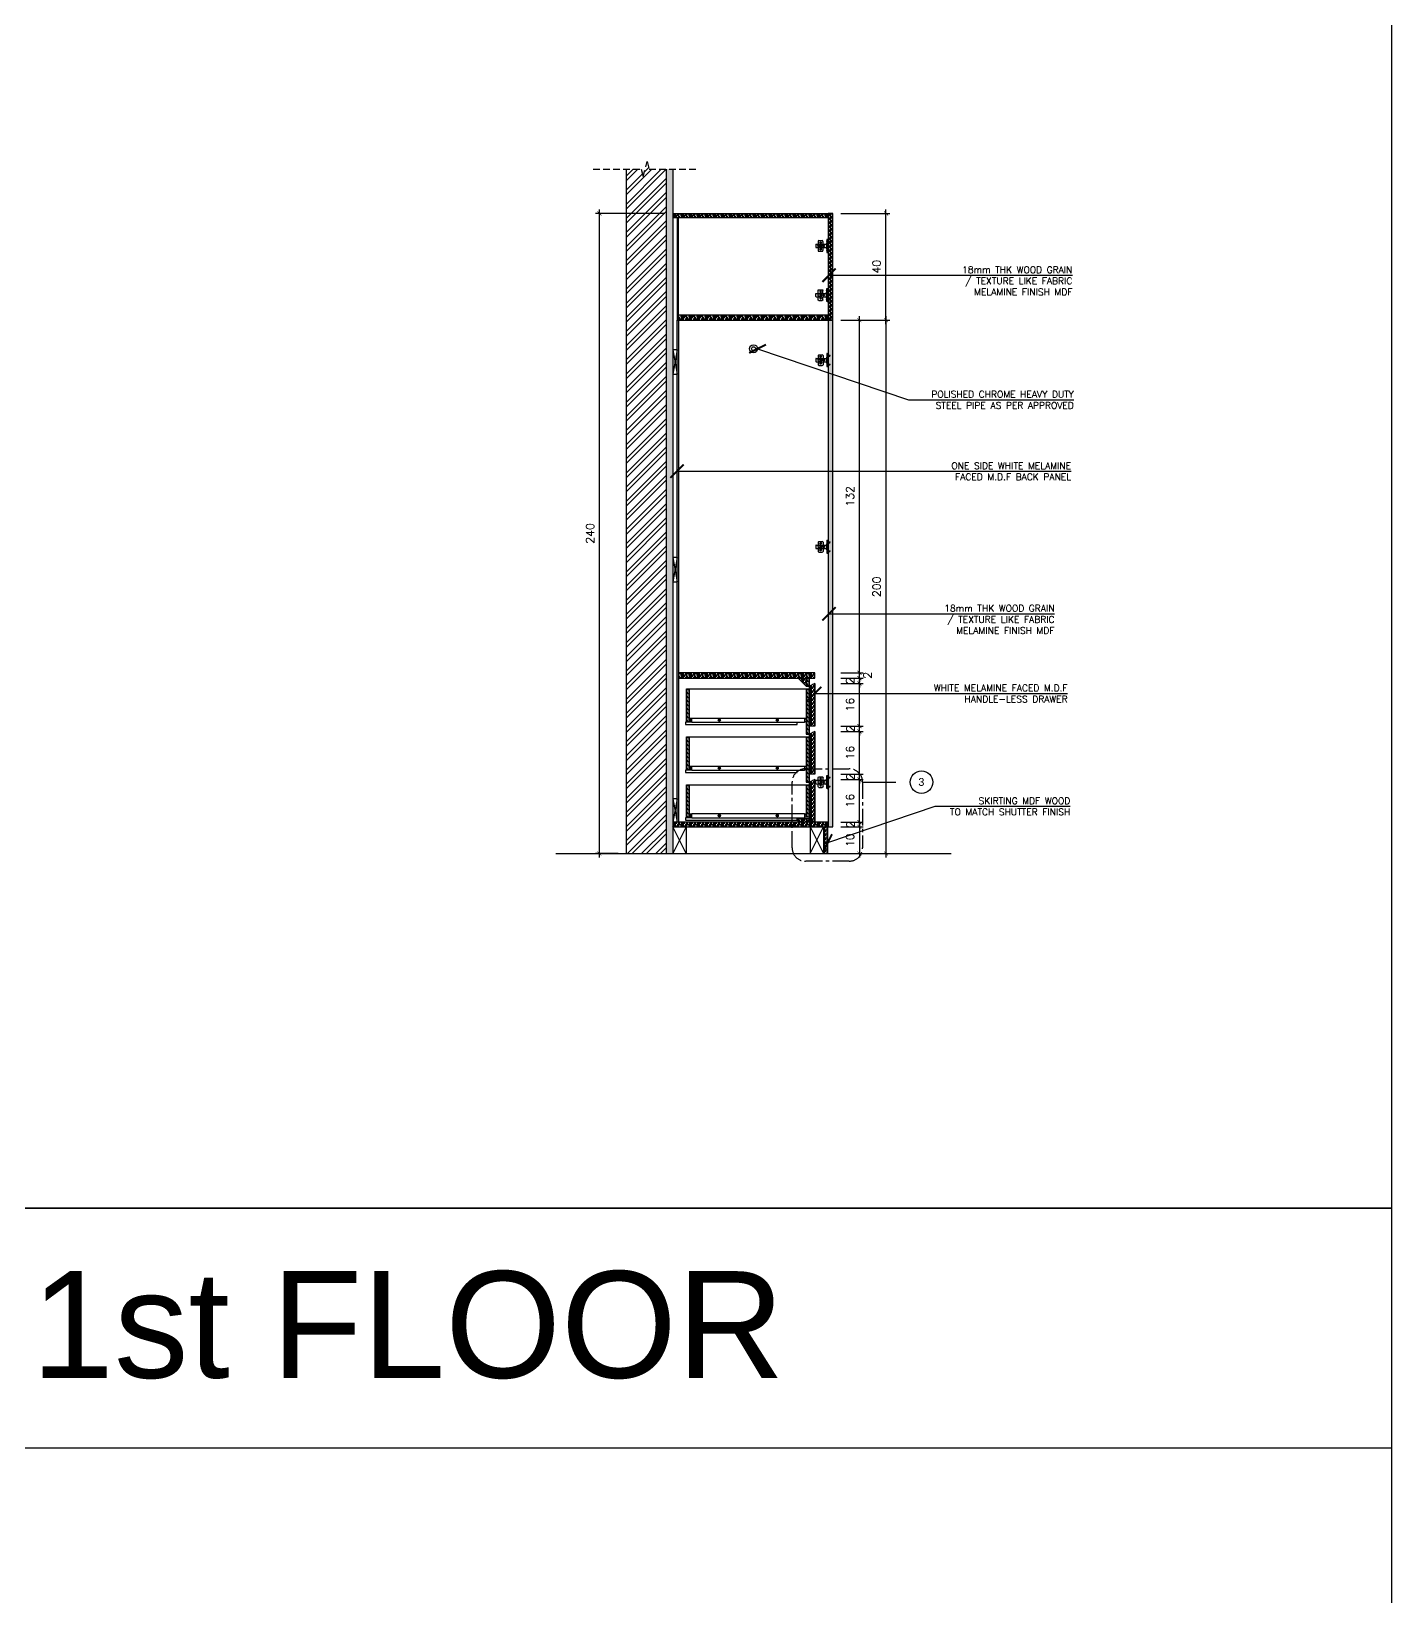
# Model space of a CAD drawing. Header units: centimetres. Extents: x -1287 to 4833, y -4090 to 0.
# Drawn here: x 959 to 1469, y -1746 to -1159 of the extents above; entities that cross this region are included whole.
import ezdxf
from ezdxf.enums import TextEntityAlignment as Align

# ---------------------------------------------------------------- set-up
doc = ezdxf.new("R2010")
doc.units = ezdxf.units.CM
doc.header["$LTSCALE"] = 100
doc.header["$MEASUREMENT"] = 0
for name, pattern in [('CENTER', [2, 1.25, -0.25, 0.25, -0.25]), ('DASHDOT', [1, 0.5, -0.25, 0, -0.25]), ('HIDDEN', [0.375, 0.25, -0.125])]:
    doc.linetypes.add(name, pattern=pattern)
for name, color, linetype in [('CABINET', 4, 'Continuous'), ('DIM IN', 1, 'Continuous'), ('HATCH', 1, 'Continuous'), ('HIDDEN', 8, 'HIDDEN'), ('ID_TitleBlock-Text', 3, 'Continuous'), ('PLASTER', 8, 'Continuous'), ('SECTION LINE', 6, 'DASHDOT'), ('TEXT', 3, 'Continuous'), ('WALL SECTION Y-Y FOR XREF$0$TEXT', 3, 'Continuous'), ('WALL-03', 2, 'Continuous'), ('WALL-04', 1, 'Continuous')]:
    doc.layers.add(name, color=color, linetype=linetype)
doc.styles.add('ART', font='arial.ttf')
doc.styles.add('ROMANS', font='romans')
doc.styles.add('WALL SECTION Y-Y FOR XREF$0$ART', font='arial.ttf')
doc.styles.add('WALL SECTION Y-Y FOR XREF$0$PL18', font='romans.shx', dxfattribs={"height": 18})
doc.dimstyles.new('AS-17-100', dxfattribs={"dimtxt": 10, "dimasz": 5, "dimexe": 10, "dimexo": 10, "dimgap": 6, "dimtad": 1, "dimtoh": 1, "dimdec": 0, "dimdsep": 46, "dimtxsty": 'ROMANS', "dimblk1": 'ARCHTICK', "dimblk2": 'ARCHTICK', "dimsah": 1, "dimcen": 25, "dimdle": 10, "dimclrd": 1, "dimclre": 1, "dimclrt": 2, "dimadec": 0, "dimazin": 0, "dimtfac": 1, "dimtdec": 0, "dimtofl": 0, "dimtmove": 2, "dimatfit": 3, "dimldrblk": 'ARCHTICK', "dimfxl": 1, "dimtolj": 1, "dimtzin": 0, "dimarcsym": 0})
doc.dimstyles.new('WALL SECTION Y-Y FOR XREF$0$18-MH-100', dxfattribs={"dimtxt": 18, "dimasz": 12, "dimexe": 15, "dimexo": 15, "dimgap": 6, "dimtad": 1, "dimtoh": 1, "dimdec": 0, "dimzin": 0, "dimdsep": 46, "dimtxsty": 'WALL SECTION Y-Y FOR XREF$0$PL18', "dimblk1": 'WALL SECTION Y-Y FOR XREF$0$_ARCHTICK', "dimblk2": 'WALL SECTION Y-Y FOR XREF$0$_ARCHTICK', "dimsah": 1, "dimcen": 25, "dimdle": 15, "dimclrd": 1, "dimclre": 1, "dimclrt": 2, "dimadec": 0, "dimazin": 0, "dimtfac": 1, "dimtdec": 0, "dimtmove": 2, "dimatfit": 3, "dimldrblk": 'WALL SECTION Y-Y FOR XREF$0$_ARCHTICK', "dimfxl": 1, "dimtolj": 1, "dimtzin": 0, "dimarcsym": 0})
pattern_1 = [(180, (846.9248, -247.7881), (2e-16, 1.5), [2.5, -0.5]), (180, (847.4248, -247.2881), (2e-16, 1.5), [1.5, -0.375, 0.75, -0.375]), (180, (848.1748, -246.7881), (2e-16, 1.5), [2.5, -0.5])]
pattern_2 = [(180, (846.9248, -227.7881), (2e-16, 1.5), [2.5, -0.5]), (180, (847.4248, -227.2881), (2e-16, 1.5), [1.5, -0.375, 0.75, -0.375]), (180, (848.1748, -226.7881), (2e-16, 1.5), [2.5, -0.5])]
pattern_3 = [(180, (846.9248, -228.1881), (2e-16, 1.5), [2.5, -0.5]), (180, (847.4248, -227.6881), (2e-16, 1.5), [1.5, -0.375, 0.75, -0.375]), (180, (848.1748, -227.1881), (2e-16, 1.5), [2.5, -0.5])]

# ---------------------------------------------------------------- blocks, each defined once
blk = doc.blocks.new('_ARCHTICK')
at = {"color": 0, "linetype": 'ByBlock', "const_width": 0.15}
blk.add_lwpolyline([(-0.5, -0.5), (0.5, 0.5)], dxfattribs=at)
blk = doc.blocks.new('*D359')
at = {"layer": 'Defpoints', "color": 0, "transparency": 16777216}
for p in [(1259.7, -1457.04), (1259.7, -1467.04), (1269.7, -1467.04)]:
    blk.add_point(p, dxfattribs=at)
at = {"layer": 'DIM IN', "color": 1, "lineweight": -2, "transparency": 16777216}
for p, q in [((1269.7, -1455.54), (1269.7, -1468.54)), ((1262.7, -1457.04), (1271.2, -1457.04)), ((1262.7, -1467.04), (1271.2, -1467.04))]:
    blk.add_line(p, q, dxfattribs=at)
at = {"layer": 'DIM IN', "color": 1, "lineweight": -2, "transparency": 16777216, "xscale": 1.5, "yscale": 1.5, "zscale": 1.5}
for p, rotation in [((1269.7, -1457.04), 90), ((1269.7, -1467.04), 270)]:
    blk.add_blockref('_ARCHTICK', p, dxfattribs=dict(at, rotation=rotation))
at = {"layer": 'DIM IN', "color": 2, "transparency": 16777216, "insert": (1266.2, -1462.04), "char_height": 3, "attachment_point": 5, "rotation": 90, "style": 'ROMANS'}
blk.add_mtext('\\A1;10', dxfattribs=at)
blk = doc.blocks.new('*D360')
at = {"layer": 'Defpoints', "color": 0, "transparency": 16777216}
for p in [(1259.7, -1455.24), (1269.7, -1455.24), (1259.7, -1457.04)]:
    blk.add_point(p, dxfattribs=at)
at = {"layer": 'DIM IN', "color": 1, "lineweight": -2, "transparency": 16777216}
for p, q in [((1262.7, -1455.24), (1271.2, -1455.24)), ((1269.7, -1455.24), (1269.7, -1453.74)), ((1262.7, -1457.04), (1271.2, -1457.04)), ((1269.7, -1457.04), (1269.7, -1458.54))]:
    blk.add_line(p, q, dxfattribs=at)
at = {"layer": 'DIM IN', "color": 1, "lineweight": -2, "transparency": 16777216, "xscale": 1.5, "yscale": 1.5, "zscale": 1.5}
for p, rotation in [((1269.7, -1455.24), 270), ((1269.7, -1457.04), 90)]:
    blk.add_blockref('_ARCHTICK', p, dxfattribs=dict(at, rotation=rotation))
at = {"layer": 'DIM IN', "color": 2, "transparency": 16777216, "insert": (1266.39, -1456.14), "char_height": 3, "attachment_point": 5, "rotation": 90, "style": 'ROMANS'}
blk.add_mtext('\\A1;2', dxfattribs=at)
blk = doc.blocks.new('*D187')
at = {"layer": 'Defpoints', "color": 0, "transparency": 16777216}
for p in [(1259.7, -1439.24), (1269.7, -1439.24), (1259.7, -1455.24)]:
    blk.add_point(p, dxfattribs=at)
at = {"layer": 'DIM IN', "color": 1, "lineweight": -2, "transparency": 16777216}
for p, q in [((1269.7, -1456.74), (1269.7, -1437.74)), ((1262.7, -1439.24), (1271.2, -1439.24)), ((1262.7, -1455.24), (1271.2, -1455.24))]:
    blk.add_line(p, q, dxfattribs=at)
at = {"layer": 'DIM IN', "color": 1, "lineweight": -2, "transparency": 16777216, "xscale": 1.5, "yscale": 1.5, "zscale": 1.5}
for p, rotation in [((1269.7, -1439.24), 90), ((1269.7, -1455.24), 270)]:
    blk.add_blockref('_ARCHTICK', p, dxfattribs=dict(at, rotation=rotation))
at = {"layer": 'DIM IN', "color": 2, "transparency": 16777216, "insert": (1266.2, -1447.24), "char_height": 3, "attachment_point": 5, "rotation": 90, "style": 'ROMANS'}
blk.add_mtext('\\A1;16', dxfattribs=at)
blk = doc.blocks.new('*D188')
at = {"layer": 'Defpoints', "color": 0, "transparency": 16777216}
for p in [(1259.7, -1437.24), (1269.7, -1437.24), (1259.7, -1439.24)]:
    blk.add_point(p, dxfattribs=at)
at = {"layer": 'DIM IN', "color": 1, "lineweight": -2, "transparency": 16777216}
for p, q in [((1262.7, -1437.24), (1271.2, -1437.24)), ((1269.7, -1437.24), (1269.7, -1435.74)), ((1262.7, -1439.24), (1271.2, -1439.24)), ((1269.7, -1439.24), (1269.7, -1440.74))]:
    blk.add_line(p, q, dxfattribs=at)
at = {"layer": 'DIM IN', "color": 1, "lineweight": -2, "transparency": 16777216, "xscale": 1.5, "yscale": 1.5, "zscale": 1.5}
for p, rotation in [((1269.7, -1437.24), 270), ((1269.7, -1439.24), 90)]:
    blk.add_blockref('_ARCHTICK', p, dxfattribs=dict(at, rotation=rotation))
at = {"layer": 'DIM IN', "color": 2, "transparency": 16777216, "insert": (1266.35, -1438.24), "char_height": 3, "attachment_point": 5, "rotation": 90, "style": 'ROMANS'}
blk.add_mtext('\\A1;2', dxfattribs=at)
blk = doc.blocks.new('*D189')
at = {"layer": 'Defpoints', "color": 0, "transparency": 16777216}
for p in [(1259.7, -1421.24), (1269.7, -1421.24), (1259.7, -1437.24)]:
    blk.add_point(p, dxfattribs=at)
at = {"layer": 'DIM IN', "color": 1, "lineweight": -2, "transparency": 16777216}
for p, q in [((1269.7, -1438.74), (1269.7, -1419.74)), ((1262.7, -1421.24), (1271.2, -1421.24)), ((1262.7, -1437.24), (1271.2, -1437.24))]:
    blk.add_line(p, q, dxfattribs=at)
at = {"layer": 'DIM IN', "color": 1, "lineweight": -2, "transparency": 16777216, "xscale": 1.5, "yscale": 1.5, "zscale": 1.5}
for p, rotation in [((1269.7, -1421.24), 90), ((1269.7, -1437.24), 270)]:
    blk.add_blockref('_ARCHTICK', p, dxfattribs=dict(at, rotation=rotation))
at = {"layer": 'DIM IN', "color": 2, "transparency": 16777216, "insert": (1266.2, -1429.24), "char_height": 3, "attachment_point": 5, "rotation": 90, "style": 'ROMANS'}
blk.add_mtext('\\A1;16', dxfattribs=at)
blk = doc.blocks.new('*D190')
at = {"layer": 'Defpoints', "color": 0, "transparency": 16777216}
for p in [(1259.7, -1419.24), (1269.7, -1419.24), (1259.7, -1421.24)]:
    blk.add_point(p, dxfattribs=at)
at = {"layer": 'DIM IN', "color": 1, "lineweight": -2, "transparency": 16777216}
for p, q in [((1262.7, -1419.24), (1271.2, -1419.24)), ((1269.7, -1419.24), (1269.7, -1417.74)), ((1262.7, -1421.24), (1271.2, -1421.24)), ((1269.7, -1421.24), (1269.7, -1422.74))]:
    blk.add_line(p, q, dxfattribs=at)
at = {"layer": 'DIM IN', "color": 1, "lineweight": -2, "transparency": 16777216, "xscale": 1.5, "yscale": 1.5, "zscale": 1.5}
for p, rotation in [((1269.7, -1419.24), 270), ((1269.7, -1421.24), 90)]:
    blk.add_blockref('_ARCHTICK', p, dxfattribs=dict(at, rotation=rotation))
at = {"layer": 'DIM IN', "color": 2, "transparency": 16777216, "insert": (1266.33, -1420.24), "char_height": 3, "attachment_point": 5, "rotation": 90, "style": 'ROMANS'}
blk.add_mtext('\\A1;2', dxfattribs=at)
blk = doc.blocks.new('*D191')
at = {"layer": 'Defpoints', "color": 0, "transparency": 16777216}
for p in [(1259.7, -1403.24), (1269.7, -1403.24), (1259.7, -1419.24)]:
    blk.add_point(p, dxfattribs=at)
at = {"layer": 'DIM IN', "color": 1, "lineweight": -2, "transparency": 16777216}
for p, q in [((1269.7, -1420.74), (1269.7, -1401.74)), ((1262.7, -1403.24), (1271.2, -1403.24)), ((1262.7, -1419.24), (1271.2, -1419.24))]:
    blk.add_line(p, q, dxfattribs=at)
at = {"layer": 'DIM IN', "color": 1, "lineweight": -2, "transparency": 16777216, "xscale": 1.5, "yscale": 1.5, "zscale": 1.5}
for p, rotation in [((1269.7, -1403.24), 90), ((1269.7, -1419.24), 270)]:
    blk.add_blockref('_ARCHTICK', p, dxfattribs=dict(at, rotation=rotation))
at = {"layer": 'DIM IN', "color": 2, "transparency": 16777216, "insert": (1266.2, -1411.24), "char_height": 3, "attachment_point": 5, "rotation": 90, "style": 'ROMANS'}
blk.add_mtext('\\A1;16', dxfattribs=at)
blk = doc.blocks.new('*D192')
at = {"layer": 'Defpoints', "color": 0, "transparency": 16777216}
for p in [(1259.7, -1401.24), (1269.7, -1401.24), (1259.7, -1403.24)]:
    blk.add_point(p, dxfattribs=at)
at = {"layer": 'DIM IN', "color": 1, "lineweight": -2, "transparency": 16777216}
for p, q in [((1262.7, -1401.24), (1271.2, -1401.24)), ((1269.7, -1401.24), (1269.7, -1399.74)), ((1262.7, -1403.24), (1271.2, -1403.24)), ((1269.7, -1403.24), (1269.7, -1404.74))]:
    blk.add_line(p, q, dxfattribs=at)
at = {"layer": 'DIM IN', "color": 1, "lineweight": -2, "transparency": 16777216, "xscale": 1.5, "yscale": 1.5, "zscale": 1.5}
for p, rotation in [((1269.7, -1401.24), 270), ((1269.7, -1403.24), 90)]:
    blk.add_blockref('_ARCHTICK', p, dxfattribs=dict(at, rotation=rotation))
at = {"layer": 'DIM IN', "color": 2, "transparency": 16777216, "insert": (1266.23, -1402.24), "char_height": 3, "attachment_point": 5, "rotation": 90, "style": 'ROMANS'}
blk.add_mtext('\\A1;2', dxfattribs=at)
blk = doc.blocks.new('*D193')
at = {"layer": 'Defpoints', "color": 0, "transparency": 16777216}
for p in [(1259.7, -1399.24), (1259.7, -1401.24), (1269.7, -1399.24)]:
    blk.add_point(p, dxfattribs=at)
at = {"layer": 'DIM IN', "color": 1, "lineweight": -2, "transparency": 16777216}
for p, q in [((1262.7, -1399.24), (1271.2, -1399.24)), ((1262.7, -1401.24), (1271.2, -1401.24)), ((1269.7, -1399.24), (1269.7, -1397.74)), ((1269.7, -1401.24), (1269.7, -1402.74))]:
    blk.add_line(p, q, dxfattribs=at)
at = {"layer": 'DIM IN', "color": 1, "lineweight": -2, "transparency": 16777216, "xscale": 1.5, "yscale": 1.5, "zscale": 1.5}
for p, rotation in [((1269.7, -1399.24), 270), ((1269.7, -1401.24), 90)]:
    blk.add_blockref('_ARCHTICK', p, dxfattribs=dict(at, rotation=rotation))
at = {"layer": 'DIM IN', "color": 2, "transparency": 16777216, "insert": (1272.76, -1400.24), "char_height": 3, "attachment_point": 5, "rotation": 90, "style": 'ROMANS'}
blk.add_mtext('\\A1;2', dxfattribs=at)
blk = doc.blocks.new('*D194')
at = {"layer": 'Defpoints', "color": 0, "transparency": 16777216}
for p in [(1259.7, -1267.04), (1269.7, -1267.04), (1259.7, -1399.24)]:
    blk.add_point(p, dxfattribs=at)
at = {"layer": 'DIM IN', "color": 1, "lineweight": -2, "transparency": 16777216}
for p, q in [((1262.7, -1267.04), (1271.2, -1267.04)), ((1269.7, -1400.74), (1269.7, -1265.54)), ((1262.7, -1399.24), (1271.2, -1399.24))]:
    blk.add_line(p, q, dxfattribs=at)
at = {"layer": 'DIM IN', "color": 1, "lineweight": -2, "transparency": 16777216, "xscale": 1.5, "yscale": 1.5, "zscale": 1.5}
for p, rotation in [((1269.7, -1267.04), 90), ((1269.7, -1399.24), 270)]:
    blk.add_blockref('_ARCHTICK', p, dxfattribs=dict(at, rotation=rotation))
at = {"layer": 'DIM IN', "color": 2, "transparency": 16777216, "insert": (1266.2, -1333.14), "char_height": 3, "attachment_point": 5, "rotation": 90, "style": 'ROMANS'}
blk.add_mtext('\\A1;132', dxfattribs=at)
blk = doc.blocks.new('*D195')
at = {"layer": 'Defpoints', "color": 0, "transparency": 16777216}
for p in [(1259.7, -1267.04), (1259.7, -1467.04), (1279.7, -1467.04)]:
    blk.add_point(p, dxfattribs=at)
at = {"layer": 'DIM IN', "color": 1, "lineweight": -2, "transparency": 16777216}
for p, q in [((1262.7, -1267.04), (1281.2, -1267.04)), ((1279.7, -1265.54), (1279.7, -1468.54)), ((1262.7, -1467.04), (1281.2, -1467.04))]:
    blk.add_line(p, q, dxfattribs=at)
at = {"layer": 'DIM IN', "color": 1, "lineweight": -2, "transparency": 16777216, "xscale": 1.5, "yscale": 1.5, "zscale": 1.5}
for p, rotation in [((1279.7, -1267.04), 90), ((1279.7, -1467.04), 270)]:
    blk.add_blockref('_ARCHTICK', p, dxfattribs=dict(at, rotation=rotation))
at = {"layer": 'DIM IN', "color": 2, "transparency": 16777216, "insert": (1276.2, -1367.04), "char_height": 3, "attachment_point": 5, "rotation": 90, "style": 'ROMANS'}
blk.add_mtext('\\A1;200', dxfattribs=at)
blk = doc.blocks.new('*D196')
at = {"layer": 'Defpoints', "color": 0, "transparency": 16777216}
for p in [(1259.7, -1227.04), (1279.7, -1227.04), (1259.7, -1267.04)]:
    blk.add_point(p, dxfattribs=at)
at = {"layer": 'DIM IN', "color": 1, "lineweight": -2, "transparency": 16777216}
for p, q in [((1279.7, -1268.54), (1279.7, -1225.54)), ((1262.7, -1227.04), (1281.2, -1227.04)), ((1262.7, -1267.04), (1281.2, -1267.04))]:
    blk.add_line(p, q, dxfattribs=at)
at = {"layer": 'DIM IN', "color": 1, "lineweight": -2, "transparency": 16777216, "xscale": 1.5, "yscale": 1.5, "zscale": 1.5}
for p, rotation in [((1279.7, -1227.04), 90), ((1279.7, -1267.04), 270)]:
    blk.add_blockref('_ARCHTICK', p, dxfattribs=dict(at, rotation=rotation))
at = {"layer": 'DIM IN', "color": 2, "transparency": 16777216, "insert": (1276.2, -1247.04), "char_height": 3, "attachment_point": 5, "rotation": 90, "style": 'ROMANS'}
blk.add_mtext('\\A1;40', dxfattribs=at)
blk = doc.blocks.new('*D361')
at = {"layer": 'Defpoints', "color": 0, "transparency": 16777216}
for p in [(1172.2, -1227.04), (1199.7, -1227.04), (1182.2, -1467.04)]:
    blk.add_point(p, dxfattribs=at)
at = {"layer": 'DIM IN', "color": 1, "lineweight": -2, "transparency": 16777216}
for p, q in [((1172.2, -1468.54), (1172.2, -1225.54)), ((1196.7, -1227.04), (1170.7, -1227.04)), ((1179.2, -1467.04), (1170.7, -1467.04))]:
    blk.add_line(p, q, dxfattribs=at)
at = {"layer": 'DIM IN', "color": 1, "lineweight": -2, "transparency": 16777216, "xscale": 1.5, "yscale": 1.5, "zscale": 1.5}
for p, rotation in [((1172.2, -1227.04), 90), ((1172.2, -1467.04), 270)]:
    blk.add_blockref('_ARCHTICK', p, dxfattribs=dict(at, rotation=rotation))
at = {"layer": 'DIM IN', "color": 2, "transparency": 16777216, "insert": (1168.7, -1347.04), "char_height": 3, "attachment_point": 5, "rotation": 90, "style": 'ROMANS'}
blk.add_mtext('\\A1;240', dxfattribs=at)
blk = doc.blocks.new('hinge side')
at = {"layer": 'CABINET'}
h = blk.add_hatch(dxfattribs=at)
h.set_pattern_fill('ANSI31', color=8, scale=14, style=0)
h.set_pattern_definition([(45, (-4538.1162, 12533.7443), (-1.23743687, 1.23743687), [])])
h.paths.add_polyline_path([(7.4, 49), (8.9, 47.7), (7.4, 46.1), (0, 46.1), (0, 49)])
h = blk.add_hatch(dxfattribs=at)
h.set_pattern_fill('ANSI31', color=8, scale=14, style=0)
h.set_pattern_definition([(315, (477476.8924, -3826.8505), (-1.237436867, -1.237436867), [])])
h.paths.add_polyline_path([(0, 9.2), (0, 12.1), (7.4, 12.1), (8.9, 10.4), (7.4, 9.2)])
at = {"layer": 'CABINET', "color": 8}
for p, q in [((-50.9, 34.1), (-50.9, 24.1)), ((-48.9, 36.1), (-6.1, 36.1)), ((-48.9, 22.1), (-6.1, 22.1)), ((-40.9, 48.1), (-40.9, 36.1)), ((-40.9, 22.1), (-40.9, 10.1)), ((-37.9, 51.1), (-23.9, 51.1)), ((-37.9, 7.1), (-23.9, 7.1)), ((-31.9, 43.9), (-31, 44.5)), ((-31.3, 43), (-31.9, 43.9)), ((-31.9, 16.4), (-31, 17.1)), ((-31.3, 15.6), (-31.9, 16.4)), ((-31, 44.5), (-30.4, 43.7)), ((-31, 17.1), (-30.4, 16.3)), ((-30, 41.3), (-30.6, 42.1)), ((-30, 13.9), (-30.6, 14.7)), ((-29.1, 42), (-30, 41.3)), ((-29.1, 14.6), (-30, 13.9)), ((-29.7, 42.8), (-29.1, 42)), ((-29.7, 15.3), (-29.1, 14.6)), ((-28.8, 30.5), (-27.7, 30.5)), ((-28.8, 29.5), (-28.8, 30.5)), ((-28.8, 27.3), (-28.8, 28.3)), ((-27.7, 27.3), (-28.8, 27.3)), ((-27.7, 30.5), (-27.7, 29.5)), ((-27.7, 28.3), (-27.7, 27.3)), ((-20.9, 48.1), (-20.9, 36.1)), ((-20.9, 22.1), (-20.9, 10.1)), ((-18.1, 30.6), (-17, 30.6)), ((-18.1, 29.5), (-18.1, 30.6)), ((-18.1, 27.4), (-18.1, 28.4)), ((-17, 27.4), (-18.1, 27.4)), ((-17, 30.6), (-17, 29.5)), ((-17, 28.4), (-17, 27.4)), ((-5, 55.1), (-5, 3.1)), ((-4, 50.9), (-5, 50.9)), ((-5, 44.1), (-4, 44.1)), ((-5, 14.1), (-4, 14.1)), ((-4, 7.3), (-5, 7.3)), ((-4, 56.1), (0, 56.1)), ((-4, 44.1), (-4, 50.9)), ((-4, 50.6), (-2.4, 49)), ((-4, 44.4), (-2.4, 46.1)), ((-4, 14.1), (-4, 7.3)), ((-4, 13.7), (-2.4, 12.1)), ((-4, 7.5), (-2.4, 9.2)), ((-4, 2.1), (0, 2.1)), ((-2.4, 49), (7.4, 49)), ((-2.4, 46.1), (7.4, 46.1)), ((-2.4, 12.1), (7.4, 12.1)), ((-2.4, 9.2), (7.4, 9.2)), ((0, 58.1), (0, 4.1)), ((0, 0), (0, 54)), ((7.4, 49), (8.9, 47.7)), ((7.4, 46.1), (8.9, 47.7)), ((7.4, 12.1), (8.9, 10.4)), ((7.4, 9.2), (8.9, 10.4))]:
    blk.add_line(p, q, dxfattribs=at)
blk.add_lwpolyline([(-38.2, 32.7), (-28.4, 32.7, -0.414214), (-24.9, 29.2), (-24.9, 28.9, -0.414214), (-28.4, 25.4), (-38.2, 25.4, -0.414214), (-41.7, 28.9), (-41.7, 29.2, -0.414214)], format="xyb", close=True, dxfattribs=at)
for points in [[(-30.6, 42.1), (-32.8, 40.4), (-33.5, 41.3), (-31.3, 43)], [(-30.6, 14.7), (-32.8, 12.9), (-33.5, 13.9), (-31.3, 15.6)], [(-28.8, 28.3), (-31.6, 28.3), (-31.6, 29.5), (-28.8, 29.5)], [(-30.4, 43.7), (-28.4, 45.2), (-27.7, 44.3), (-29.7, 42.8)], [(-30.4, 16.3), (-28.4, 17.8), (-27.7, 16.9), (-29.7, 15.3)], [(-27.7, 29.5), (-25.2, 29.5), (-25.2, 28.3), (-27.7, 28.3)], [(-18.1, 28.4), (-21, 28.4), (-21, 29.5), (-18.1, 29.5)], [(-17, 29.5), (-14.5, 29.5), (-14.5, 28.4), (-17, 28.4)]]:
    blk.add_lwpolyline(points, dxfattribs=at)
blk.add_lwpolyline([(-5, 41.3), (-6.1, 41.3), (-6.1, 16.9), (-5, 16.9)], close=True, dxfattribs=at)
for centre in [(-30.6, 42.8), (-30.6, 15.4), (-28.4, 28.9), (-17.7, 29)]:
    blk.add_circle(centre, 3.42, dxfattribs=at)
for centre, radius, start, end in [((-48.9, 34.1), 2, 90, 180), ((-48.9, 24.1), 2, 180, 270), ((-37.9, 48.1), 3, 90, 180), ((-37.9, 10.1), 3, 180, 270), ((-23.9, 48.1), 3, 0, 90), ((-23.9, 10.1), 3, 270, 0), ((6.1, 47.5), 11.6, 162.90975, 197.09025), ((6.1, 10.7), 11.6, 162.90975, 197.09025), ((-4, 55.1), 1, 90, 180), ((-4, 3.1), 1, 180, 270)]:
    blk.add_arc(centre, radius, start, end, dxfattribs=at)
blk = doc.blocks.new('WALL SECTION Y-Y FOR XREF$0$_ARCHTICK')
at = {"color": 0, "linetype": 'ByBlock', "const_width": 0.15}
blk.add_lwpolyline([(-0.5, -0.5), (0.5, 0.5)], dxfattribs=at)

msp = doc.modelspace()

# ---------------------------------------------------------------- hatches: boundary and pattern name
at = {"layer": 'HATCH'}
h = msp.add_hatch(dxfattribs=at)
h.set_pattern_fill('ANSI32', color=256, scale=10)
h.set_pattern_definition([(45, (846.925, -227.788), (-2.65165, 2.65165), []), (45, (848.6926, -227.788), (-2.65165, 2.65165), [])])
h.paths.add_polyline_path([(1197.2, -1210.41), (1190.89, -1210.41), (1190.14, -1207.61), (1188.64, -1213.21), (1187.89, -1210.41), (1182.2, -1210.41), (1182.2, -1467.04), (1197.2, -1467.04)])
h = msp.add_hatch(dxfattribs=at)
h.set_pattern_fill('AR-SAND', color=256, scale=0.5)
h.set_pattern_definition([(37.5, (846.9248, -227.7881), (-0.0314967, 0.9634119), [0, -0.76, 0, -0.85, 0, -0.8125]), (7.5, (846.9248, -227.7881), (0.8848884, 1.411073), [0, -0.41, 0, -0.685, 0, -0.2625]), (327.5, (846.3098, -227.7881), (1.55707093, 0.0028295), [0, -0.25, 0, -0.9, 0, -1.175]), (317.5, (846.3098, -227.7881), (1.5030633, 0.4388378), [0, -0.125, 0, -0.59, 0, -0.675])])
h.paths.add_polyline_path([(1199.7, -1210.41), (1197.2, -1210.41), (1197.2, -1467.04), (1199.7, -1467.04)])
h = msp.add_hatch(dxfattribs=at)
h.set_pattern_fill('GOST_WOOD', color=256, scale=0.25, angle=90)
h.set_pattern_definition(pattern_1)
h.paths.add_polyline_path([(1199.7, -1228.67), (1257.97, -1228.67), (1257.97, -1227.04), (1199.7, -1227.04)])
h = msp.add_hatch(dxfattribs=at)
h.set_pattern_fill('GOST_WOOD', color=256, scale=0.25, angle=90)
h.set_pattern_definition(pattern_2)
h.paths.add_polyline_path([(1201.87, -1454.84), (1201.33, -1454.84), (1201.33, -1228.67), (1201.87, -1228.67)])
h = msp.add_hatch(dxfattribs=at)
h.set_pattern_fill('GOST_WOOD', color=256, scale=0.25, angle=90)
h.set_pattern_definition(pattern_1)
h.paths.add_polyline_path([(1259.7, -1267.04), (1259.7, -1227.04), (1257.97, -1227.04), (1257.97, -1267.04)])
h = msp.add_hatch(dxfattribs=at)
h.set_pattern_fill('GOST_WOOD', color=256, scale=0.25, angle=90)
h.set_pattern_definition([(180, (846.9248, -252.6486), (2e-16, 1.5), [2.5, -0.5]), (180, (847.4248, -252.1486), (2e-16, 1.5), [1.5, -0.375, 0.75, -0.375]), (180, (848.1748, -251.6486), (2e-16, 1.5), [2.5, -0.5])])
h.paths.add_polyline_path([(1257.97, -1265.24), (1201.87, -1265.24), (1201.87, -1267.04), (1257.97, -1267.04)])
h = msp.add_hatch(dxfattribs=at)
h.set_pattern_fill('GOST_WOOD', color=256, scale=0.25, angle=90)
h.set_pattern_definition([(180, (114.7216, -802.3988), (2e-16, 1.5), [2.5, -0.5]), (180, (115.2216, -801.8988), (2e-16, 1.5), [1.5, -0.375, 0.75, -0.375]), (180, (115.9716, -801.3988), (2e-16, 1.5), [2.5, -0.5])])
h.paths.add_polyline_path([(1259.7, -1267.04), (1257.97, -1267.04), (1257.97, -1280.25), (1258.88, -1280.25), (1258.64, -1280.51), (1257.97, -1280.51), (1257.97, -1283.59), (1258.96, -1283.59), (1258.64, -1283.85), (1257.97, -1283.85), (1257.97, -1350.25), (1258.88, -1350.25), (1258.64, -1350.51), (1257.97, -1350.51), (1257.97, -1353.59), (1258.96, -1353.59), (1258.64, -1353.85), (1257.97, -1353.85), (1257.97, -1438.43), (1258.88, -1438.43), (1258.64, -1438.7), (1257.97, -1438.7), (1257.97, -1441.77), (1258.96, -1441.77), (1258.64, -1442.04), (1257.97, -1442.04), (1257.97, -1457.04), (1259.7, -1457.04)])
h = msp.add_hatch(dxfattribs=at)
h.set_pattern_fill('GOST_WOOD', color=256, scale=0.25, angle=90)
h.set_pattern_definition([(180, (846.9248, -228.1881), (2e-16, 1.5), [2.5, -0.5]), (180, (847.4248, -227.6881), (2e-16, 1.5), [1.5, -0.375, 0.75, -0.375]), (180, (848.1748, -227.1881), (2e-16, 1.5), [2.5, -0.5])])
h.paths.add_polyline_path([(1252.97, -1399.24), (1201.87, -1399.24), (1201.87, -1401.24), (1252.97, -1401.24)])
h = msp.add_hatch(dxfattribs=at)
h.set_pattern_fill('GOST_WOOD', color=256, scale=0.25, angle=90)
h.set_pattern_definition([(180, (846.9248, -227.9881), (2e-16, 1.5), [2.5, -0.5]), (180, (847.4248, -227.4881), (2e-16, 1.5), [1.5, -0.375, 0.75, -0.375]), (180, (848.1748, -226.9881), (2e-16, 1.5), [2.5, -0.5])])
h.paths.add_polyline_path([(1250.97, -1401.04), (1249.77, -1401.04), (1249.77, -1404.04), (1250.97, -1404.04)])
h.paths.add_polyline_path([(1249.77, -1401.04), (1246.77, -1401.04), (1249.77, -1404.04)])
h = msp.add_hatch(dxfattribs=at)
h.set_pattern_fill('GOST_WOOD', color=256, scale=0.25, angle=90)
h.set_pattern_definition(pattern_3)
h.paths.add_polyline_path([(1206.04, -1405.24), (1204.84, -1405.24), (1204.84, -1417.64), (1206.04, -1417.64)])
h = msp.add_hatch(dxfattribs=at)
h.set_pattern_fill('GOST_WOOD', color=256, scale=0.25, angle=90)
h.set_pattern_definition(pattern_3)
h.paths.add_polyline_path([(1250.97, -1405.24), (1249.77, -1405.24), (1249.77, -1417.64), (1250.97, -1417.64)])
h = msp.add_hatch(dxfattribs=at)
h.set_pattern_fill('GOST_WOOD', color=256, scale=0.25, angle=90)
h.set_pattern_definition(pattern_3)
h.paths.add_polyline_path([(1252.97, -1403.24), (1250.97, -1404.24), (1250.97, -1419.24), (1252.97, -1419.24)])
h = msp.add_hatch(dxfattribs=at)
h.set_pattern_fill('GOST_WOOD', color=256, scale=0.25, angle=90)
h.set_pattern_definition(pattern_3)
h.paths.add_polyline_path([(1206.92, -1416.44), (1206.04, -1416.44), (1206.04, -1417.64), (1206.92, -1417.64)])
h = msp.add_hatch(dxfattribs=at)
h.set_pattern_fill('GOST_WOOD', color=256, scale=0.25, angle=90)
h.set_pattern_definition(pattern_3)
h.paths.add_polyline_path([(1249.77, -1416.44), (1249.17, -1416.44), (1249.17, -1417.64), (1249.77, -1417.64)])
h = msp.add_hatch(dxfattribs=at)
h.set_pattern_fill('GOST_WOOD', color=256, scale=0.25, angle=90)
h.set_pattern_definition(pattern_3)
h.paths.add_polyline_path([(1250.97, -1417.64), (1249.77, -1417.64), (1249.77, -1422.24), (1250.97, -1422.24)])
h = msp.add_hatch(dxfattribs=at)
h.set_pattern_fill('GOST_WOOD', color=256, scale=0.25, angle=90)
h.set_pattern_definition(pattern_3)
h.paths.add_polyline_path([(1206.04, -1423.24), (1204.84, -1423.24), (1204.84, -1435.64), (1206.04, -1435.64)])
h = msp.add_hatch(dxfattribs=at)
h.set_pattern_fill('GOST_WOOD', color=256, scale=0.25, angle=90)
h.set_pattern_definition(pattern_3)
h.paths.add_polyline_path([(1250.97, -1423.24), (1249.77, -1423.24), (1249.77, -1435.64), (1250.97, -1435.64)])
h = msp.add_hatch(dxfattribs=at)
h.set_pattern_fill('GOST_WOOD', color=256, scale=0.25, angle=90)
h.set_pattern_definition(pattern_3)
h.paths.add_polyline_path([(1252.97, -1421.24), (1250.97, -1422.24), (1250.97, -1435.64), (1250.97, -1435.64), (1250.97, -1437.24), (1252.97, -1437.24)])
h = msp.add_hatch(dxfattribs=at)
h.set_pattern_fill('GOST_WOOD', color=256, scale=0.25, angle=90)
h.set_pattern_definition(pattern_3)
h.paths.add_polyline_path([(1206.92, -1434.44), (1206.04, -1434.44), (1206.04, -1435.64), (1206.92, -1435.64)])
h = msp.add_hatch(dxfattribs=at)
h.set_pattern_fill('GOST_WOOD', color=256, scale=0.25, angle=90)
h.set_pattern_definition(pattern_3)
h.paths.add_polyline_path([(1250.97, -1435.64), (1249.77, -1435.64), (1249.77, -1440.24), (1250.97, -1440.24)])
h = msp.add_hatch(dxfattribs=at)
h.set_pattern_fill('GOST_WOOD', color=256, scale=0.25, angle=90)
h.set_pattern_definition(pattern_3)
h.paths.add_polyline_path([(1206.04, -1441.24), (1204.84, -1441.24), (1204.84, -1453.44), (1206.04, -1453.44)])
h = msp.add_hatch(dxfattribs=at)
h.set_pattern_fill('GOST_WOOD', color=256, scale=0.25, angle=90)
h.set_pattern_definition(pattern_3)
h.paths.add_polyline_path([(1250.97, -1441.24), (1249.77, -1441.24), (1249.77, -1453.44), (1250.97, -1453.44)])
h = msp.add_hatch(dxfattribs=at)
h.set_pattern_fill('GOST_WOOD', color=256, scale=0.25, angle=90)
h.set_pattern_definition(pattern_3)
h.paths.add_polyline_path([(1252.97, -1439.24), (1250.97, -1440.24), (1250.97, -1455.04), (1252.97, -1455.04)])
h = msp.add_hatch(dxfattribs=at)
h.set_pattern_fill('GOST_WOOD', color=256, scale=0.25, angle=90)
h.set_pattern_definition(pattern_2)
h.paths.add_polyline_path([(1257.88, -1455.24), (1199.7, -1455.24), (1199.7, -1457.04), (1257.88, -1457.04)])
h = msp.add_hatch(dxfattribs=at)
h.set_pattern_fill('GOST_WOOD', color=256, scale=0.25, angle=90)
h.set_pattern_definition(pattern_3)
h.paths.add_polyline_path([(1206.92, -1452.24), (1206.04, -1452.24), (1206.04, -1453.44), (1206.92, -1453.44)])
h = msp.add_hatch(dxfattribs=at)
h.set_pattern_fill('GOST_WOOD', color=256, scale=0.25, angle=90)
h.set_pattern_definition(pattern_3)
h.paths.add_polyline_path([(1250.88, -1454.01), (1246.63, -1454.01), (1246.63, -1455.24), (1250.88, -1455.24)])
h = msp.add_hatch(dxfattribs=at)
h.set_pattern_fill('GOST_WOOD', color=256, scale=0.25, angle=90)
h.set_pattern_definition(pattern_3)
h.paths.add_polyline_path([(1249.77, -1452.24), (1249.17, -1452.24), (1249.17, -1453.44), (1249.77, -1453.44)])
h = msp.add_hatch(dxfattribs=at)
h.set_pattern_fill('GOST_WOOD', color=256, scale=0.25, angle=90)
h.set_pattern_definition([(180, (851.9248, -227.7881), (2e-16, 1.5), [2.5, -0.5]), (180, (852.4248, -227.2881), (2e-16, 1.5), [1.5, -0.375, 0.75, -0.375]), (180, (853.1748, -226.7881), (2e-16, 1.5), [2.5, -0.5])])
h.paths.add_polyline_path([(1257.88, -1457.04), (1256.25, -1457.04), (1256.25, -1467.04), (1257.88, -1467.04)])

# ---------------------------------------------------------------- linework, layer by layer
at = {"layer": 'CABINET', "color": 2}
for p, q in [((1257.97, -1265.24), (1201.87, -1265.24)), ((1249.77, -1404.24), (1246.77, -1401.24)), ((1257.88, -1455.24), (1199.7, -1455.24)), ((1257.88, -1457.04), (1257.88, -1455.24)), ((1199.7, -1457.04), (1257.88, -1457.04))]:
    msp.add_line(p, q, dxfattribs=at)
at = {"layer": 'CABINET', "color": 1}
for p, q in [((1204.84, -1417.64), (1204.84, -1405.24)), ((1204.84, -1405.24), (1250.97, -1405.24)), ((1206.04, -1417.64), (1206.04, -1405.24)), ((1249.77, -1405.24), (1249.77, -1417.64)), ((1252.97, -1403.24), (1250.97, -1404.24)), ((1250.97, -1417.64), (1250.97, -1405.24)), ((1206.92, -1417.64), (1204.84, -1417.64)), ((1206.92, -1416.44), (1206.04, -1416.44)), ((1216.62, -1417.05), (1217.73, -1417.05)), ((1217.17, -1416.49), (1217.17, -1417.6)), ((1239.47, -1417.05), (1238.36, -1417.05)), ((1238.92, -1416.49), (1238.92, -1417.6)), ((1249.77, -1416.44), (1249.17, -1416.44)), ((1250.97, -1417.64), (1249.17, -1417.64)), ((1204.84, -1435.64), (1204.84, -1423.24)), ((1204.84, -1423.24), (1250.97, -1423.24)), ((1206.04, -1435.64), (1206.04, -1423.24)), ((1249.77, -1423.24), (1249.77, -1435.64)), ((1252.97, -1421.24), (1250.97, -1422.24)), ((1250.97, -1435.64), (1250.97, -1423.24)), ((1206.92, -1435.64), (1204.84, -1435.64)), ((1206.92, -1434.44), (1206.04, -1434.44)), ((1216.62, -1435.05), (1217.73, -1435.05)), ((1217.17, -1434.49), (1217.17, -1435.6)), ((1239.47, -1435.05), (1238.36, -1435.05)), ((1238.92, -1434.49), (1238.92, -1435.6)), ((1249.77, -1434.44), (1249.17, -1434.44)), ((1250.97, -1435.64), (1249.17, -1435.64)), ((1204.84, -1453.44), (1204.84, -1441.24)), ((1204.84, -1441.24), (1250.97, -1441.24)), ((1206.04, -1453.44), (1206.04, -1441.24)), ((1249.77, -1441.24), (1249.77, -1453.44)), ((1252.97, -1439.24), (1250.97, -1440.24)), ((1250.97, -1453.44), (1250.97, -1441.24)), ((1206.92, -1453.44), (1204.84, -1453.44)), ((1206.92, -1452.24), (1206.04, -1452.24)), ((1216.62, -1452.85), (1217.73, -1452.85)), ((1217.17, -1452.29), (1217.17, -1453.4)), ((1239.47, -1452.85), (1238.36, -1452.85)), ((1238.92, -1452.29), (1238.92, -1453.4)), ((1249.77, -1452.24), (1249.17, -1452.24)), ((1250.97, -1453.44), (1249.17, -1453.44))]:
    msp.add_line(p, q, dxfattribs=at)
at = {"layer": 'CABINET', "color": 2}
for points in [[(1199.7, -1227.04), (1257.97, -1227.04)], [(1257.97, -1228.67), (1199.7, -1228.67)], [(1201.87, -1267.04), (1257.97, -1267.04)], [(1201.87, -1401.24), (1252.97, -1401.24), (1252.97, -1399.24), (1201.87, -1399.24)], [(1249.77, -1401.24), (1249.77, -1404.24), (1250.97, -1404.24), (1250.97, -1401.24)], [(1256.25, -1457.04), (1256.25, -1467.04)], [(1257.88, -1467.04), (1257.88, -1457.04)]]:
    msp.add_lwpolyline(points, dxfattribs=at)
at = {"layer": 'CABINET', "color": 1}
for points in [[(1201.33, -1228.67), (1201.33, -1267.04), (1201.87, -1267.04), (1201.87, -1228.67)], [(1201.33, -1455.24), (1201.33, -1267.04), (1201.87, -1267.04), (1201.87, -1455.24)], [(1252.97, -1403.24), (1252.97, -1419.24), (1250.97, -1419.24)], [(1252.97, -1421.24), (1252.97, -1437.24), (1250.97, -1437.24), (1250.97, -1404.24)], [(1206.92, -1417.81), (1204.55, -1417.81), (1204.55, -1418.72), (1246.36, -1418.72), (1246.36, -1417.95)], [(1249.77, -1417.64), (1249.77, -1422.24), (1250.97, -1422.24)], [(1206.92, -1435.81), (1204.55, -1435.81), (1204.55, -1436.72), (1246.36, -1436.72), (1246.36, -1435.95)], [(1249.77, -1435.64), (1249.77, -1440.24), (1250.97, -1440.24), (1250.97, -1435.64)], [(1252.97, -1439.24), (1252.97, -1455.04), (1250.97, -1455.04), (1250.97, -1440.24)], [(1206.92, -1453.61), (1204.55, -1453.61), (1204.55, -1454.52), (1246.36, -1454.52), (1246.36, -1453.75)], [(1250.88, -1455.24), (1250.88, -1454.01), (1246.63, -1454.01), (1246.63, -1455.24)]]:
    msp.add_lwpolyline(points, dxfattribs=at)
at = {"layer": 'CABINET', "color": 2}
for points in [[(1259.7, -1267.04), (1259.7, -1227.04), (1257.97, -1227.04), (1257.97, -1267.04)], [(1259.7, -1267.04), (1257.97, -1267.04), (1257.97, -1457.04), (1259.7, -1457.04)]]:
    msp.add_lwpolyline(points, close=True, dxfattribs=at)
at = {"layer": 'CABINET', "color": 1}
for points in [[(1206.92, -1416.28), (1249.17, -1416.28), (1249.17, -1417.95), (1206.92, -1417.95)], [(1206.92, -1434.28), (1249.17, -1434.28), (1249.17, -1435.95), (1206.92, -1435.95)], [(1206.92, -1452.08), (1249.17, -1452.08), (1249.17, -1453.75), (1206.92, -1453.75)]]:
    msp.add_lwpolyline(points, close=True, dxfattribs=at)
for centre, radius in [((1230.01, -1277.79), 1.5), ((1230.01, -1277.79), 0.75), ((1217.18, -1417.05), 0.395), ((1238.92, -1417.05), 0.395), ((1217.18, -1435.05), 0.395), ((1238.92, -1435.05), 0.395), ((1217.18, -1452.85), 0.395), ((1238.92, -1452.85), 0.395)]:
    msp.add_circle(centre, radius, dxfattribs=at)
at = {"layer": 'HIDDEN'}
for p, q in [((1201.33, -1278.24), (1199.7, -1287.3)), ((1199.7, -1278.24), (1201.33, -1287.3)), ((1201.33, -1356.08), (1199.7, -1365.14)), ((1199.7, -1356.08), (1201.33, -1365.14)), ((1201.33, -1446.58), (1199.7, -1455.24)), ((1199.7, -1446.58), (1201.33, -1455.24)), ((1204.7, -1457.04), (1199.7, -1467.04)), ((1204.7, -1467.04), (1199.7, -1457.04)), ((1251.25, -1457.04), (1256.25, -1467.04)), ((1251.25, -1467.04), (1256.25, -1457.04))]:
    msp.add_line(p, q, dxfattribs=at)
for points in [[(1201.33, -1278.24), (1199.7, -1278.24)], [(1199.7, -1287.3), (1201.33, -1287.3)], [(1201.33, -1356.08), (1199.7, -1356.08)], [(1199.7, -1365.14), (1201.33, -1365.14)], [(1201.33, -1446.58), (1199.7, -1446.58)], [(1204.7, -1457.04), (1204.7, -1467.04)], [(1251.25, -1457.04), (1251.25, -1467.04)]]:
    msp.add_lwpolyline(points, dxfattribs=at)
at = {"layer": 'ID_TitleBlock-Text'}
msp.add_line((1469.37, -1690), (-0.01, -1690), dxfattribs=at)
for points in [[(-0.01, -1600), (1469.37, -1600), (1469.37, -800), (-0.01, -800)], [(-0.01, -2400), (1469.37, -2400), (1469.37, -1600), (-0.01, -1600)]]:
    msp.add_lwpolyline(points, close=True, dxfattribs=at)
at = {"layer": 'PLASTER', "color": 1}
msp.add_line((1199.7, -1210.41), (1199.7, -1467.04), dxfattribs=at)
at = {"layer": 'SECTION LINE', "color": 1, "ltscale": 0.25}
msp.add_lwpolyline([(1270.93, -1440.28), (1288.77, -1440.28)], dxfattribs=at)
at = {"layer": 'SECTION LINE', "color": 2, "linetype": 'Continuous'}
msp.add_circle((1293.02, -1440.28), 4.25, dxfattribs=at)
at = {"layer": 'WALL-03'}
for p, q in [((1182.2, -1210.41), (1182.2, -1467.04)), ((1197.2, -1210.41), (1197.2, -1467.04)), ((1155.92, -1467.04), (1304.11, -1467.04))]:
    msp.add_line(p, q, dxfattribs=at)
at = {"layer": 'WALL-03', "linetype": 'CENTER', "ltscale": 0.05}
msp.add_lwpolyline([(1249.48, -1435.28), (1265.93, -1435.28, -0.414214), (1270.93, -1440.28), (1270.93, -1464.9, -0.414214), (1265.93, -1469.9), (1249.48, -1469.9, -0.414214), (1244.48, -1464.9), (1244.48, -1440.28, -0.414214)], format="xyb", close=True, dxfattribs=at)
at = {"layer": 'WALL-04', "linetype": 'HIDDEN', "ltscale": 0.1}
msp.add_lwpolyline([(1169.89, -1210.41), (1187.89, -1210.41), (1188.64, -1213.21), (1190.14, -1207.61), (1190.89, -1210.41), (1208.89, -1210.41)], dxfattribs=at)

# ---------------------------------------------------------------- block references
at = {"layer": 'CABINET', "color": 1, "xscale": 0.09057715751454949, "yscale": 0.09057715751454949, "zscale": 0.09057715751454949}
for p in [(1257.94, -1241.87), (1257.97, -1284.68), (1257.97, -1354.68)]:
    msp.add_blockref('hinge side', p, dxfattribs=at)
at = {"layer": 'CABINET', "color": 1, "xscale": -0.09057715751454949, "yscale": 0.09057715751454949, "zscale": 0.09057715751454949, "rotation": 180}
for p in [(1257.94, -1255.03), (1257.97, -1437.6)]:
    msp.add_blockref('hinge side', p, dxfattribs=at)

# ---------------------------------------------------------------- texts
at = {"layer": 'SECTION LINE', "color": 2, "style": 'ART'}
msp.add_text('3', height=2.95, dxfattribs=at).set_placement((1292.96, -1440.21), align=Align.MIDDLE_CENTER)
at = {"layer": 'TEXT', "style": 'ART'}
msp.add_text('MASTER BEDROOM - 1st FLOOR', height=40, dxfattribs=at).set_placement((372.39, -1663.63, 0))
at = {"layer": 'TEXT', "char_height": 2.5, "attachment_point": 3, "style": 'ROMANS'}
for s, insert in [('18mm THK WOOD GRAIN \\P/ TEXTURE LIKE FABRIC \\PMELAMINE FINISH MDF', (1349.61, -1246.92)), ('POLISHED CHROME HEAVY DUTY \\PSTEEL PIPE AS PER APPROVED', (1350.16, -1293.61)), ('ONE SIDE WHITE MELAMINE \\PFACED M.D.F BACK PANEL', (1349.13, -1320.39)), ('18mm THK WOOD GRAIN \\P/ TEXTURE LIKE FABRIC \\PMELAMINE FINISH MDF', (1342.9, -1373.85)), ('\\pt30;WHITE MELAMINE FACED M.D.F\\PHANDLE-LESS DRAWER', (1347.82, -1403.73)), ('SKIRTING MDF WOOD\\PTO MATCH SHUTTER FINISH', (1348.81, -1446.03))]:
    msp.add_mtext_dynamic_manual_height_columns(s, width=108.9032, gutter_width=100, heights=[0], dxfattribs=dict(at, insert=insert))

# ---------------------------------------------------------------- dimensions: what is measured, and where the dimension line sits
at = {"layer": 'DIM IN'}
for base, p1, p2, picture, middle in [((1172.2, -1227.04), (1182.2, -1467.04), (1199.7, -1227.04), '*D361', (1168.7, -1347.04)), ((1279.7, -1227.04), (1259.7, -1267.04), (1259.7, -1227.04), '*D196', (1276.2, -1247.04)), ((1269.7, -1267.04), (1259.7, -1399.24), (1259.7, -1267.04), '*D194', (1266.2, -1333.14)), ((1279.7, -1467.04), (1259.7, -1267.04), (1259.7, -1467.04), '*D195', (1276.2, -1367.04)), ((1269.7, -1403.24), (1259.7, -1419.24), (1259.7, -1403.24), '*D191', (1266.2, -1411.24)), ((1269.7, -1421.24), (1259.7, -1437.24), (1259.7, -1421.24), '*D189', (1266.2, -1429.24)), ((1269.7, -1439.24), (1259.7, -1455.24), (1259.7, -1439.24), '*D187', (1266.2, -1447.24)), ((1269.7, -1467.04), (1259.7, -1457.04), (1259.7, -1467.04), '*D359', (1266.2, -1462.04))]:
    dim = msp.add_linear_dim(base=base, p1=p1, p2=p2, angle=90, dimstyle='AS-17-100', override={"dimtxt": 3, "dimasz": 1.5, "dimexe": 1.5, "dimexo": 3, "dimgap": 2, "dimdle": 1.5}, dxfattribs=at)
    dim.commit()
    dim.dimension.update_dxf_attribs({"geometry": picture, "text_midpoint": middle})
for base, p1, p2, picture, middle in [((1269.7, -1399.24), (1259.7, -1401.24), (1259.7, -1399.24), '*D193', (1272.76, -1400.24)), ((1269.7, -1401.24), (1259.7, -1403.24), (1259.7, -1401.24), '*D192', (1266.23, -1402.24)), ((1269.7, -1419.24), (1259.7, -1421.24), (1259.7, -1419.24), '*D190', (1266.33, -1420.24)), ((1269.7, -1437.24), (1259.7, -1439.24), (1259.7, -1437.24), '*D188', (1266.35, -1438.24)), ((1269.7, -1455.24), (1259.7, -1457.04), (1259.7, -1455.24), '*D360', (1266.39, -1456.14))]:
    dim = msp.add_linear_dim(base=base, p1=p1, p2=p2, angle=90, dimstyle='AS-17-100', override={"dimtxt": 3, "dimasz": 1.5, "dimexe": 1.5, "dimexo": 3, "dimgap": 2, "dimdle": 1.5}, dxfattribs=at)
    dim.commit()
    dim.dimension.update_dxf_attribs({"geometry": picture, "text_midpoint": middle, "dimtype": 160})

# ---------------------------------------------------------------- leaders
at = {"layer": 'WALL SECTION Y-Y FOR XREF$0$TEXT'}
for points in [[(1258.32, -1250.23), (1293.17, -1250.23), (1349.61, -1250.23)], [(1231.51, -1277.79), (1288.1, -1296.93), (1350.16, -1296.93)], [(1201.3, -1323.7), (1308.58, -1323.7), (1349.13, -1323.7)], [(1258.32, -1377.16), (1293.17, -1377.16), (1342.9, -1377.16)], [(1252.97, -1407.05), (1298.08, -1407.05), (1347.82, -1407.05)], [(1257.88, -1462.96), (1298.08, -1449.35), (1348.81, -1449.35)]]:
    msp.add_leader(points, dimstyle='WALL SECTION Y-Y FOR XREF$0$18-MH-100', override={"dimasz": 5, "dimtad": 0, "dimtxsty": 'WALL SECTION Y-Y FOR XREF$0$ART'}, dxfattribs=at)

doc.saveas('drawing.dxf')
